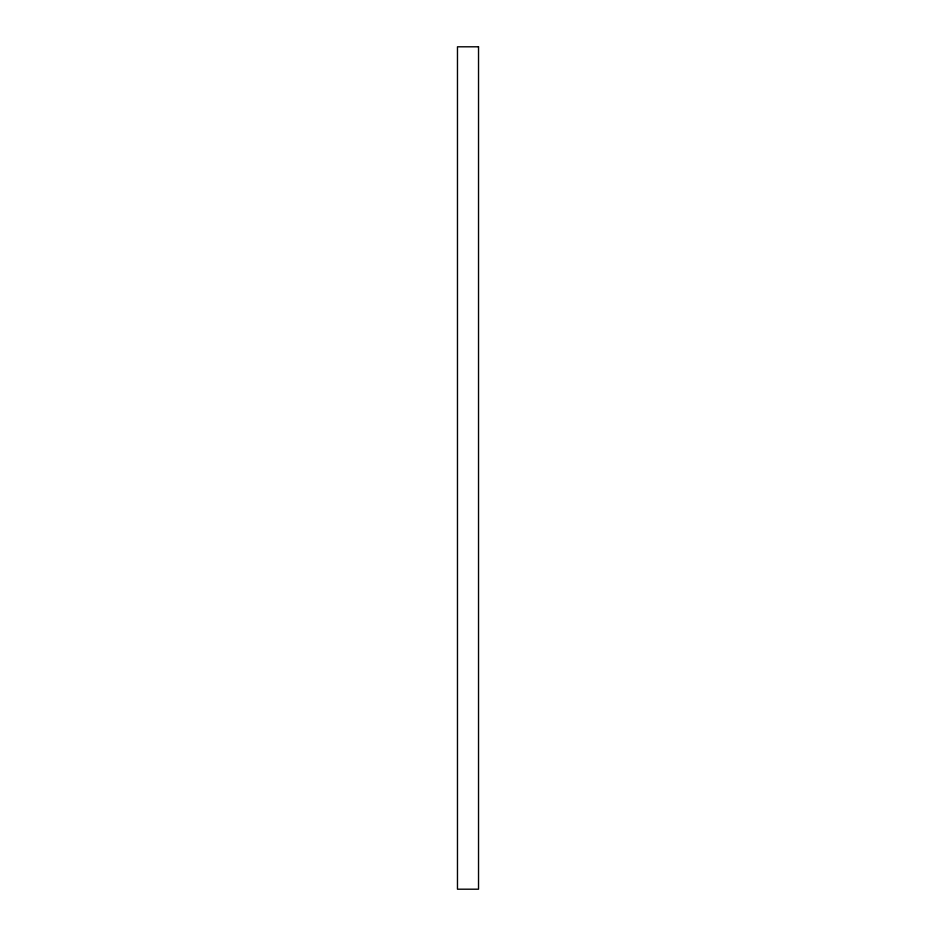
<?xml version="1.0" encoding="UTF-8"?>
<svg xmlns="http://www.w3.org/2000/svg" width="936" height="936" viewBox="0 0 936 936"><rect width="100%" height="100%" fill="white"/><g stroke="black" fill="none" stroke-linecap="round" stroke-linejoin="round"><path stroke-width="1.4" d="M478.53 46.8L457.47 46.8L457.47 889.2L478.53 889.2L478.53 46.8"/></g></svg>
